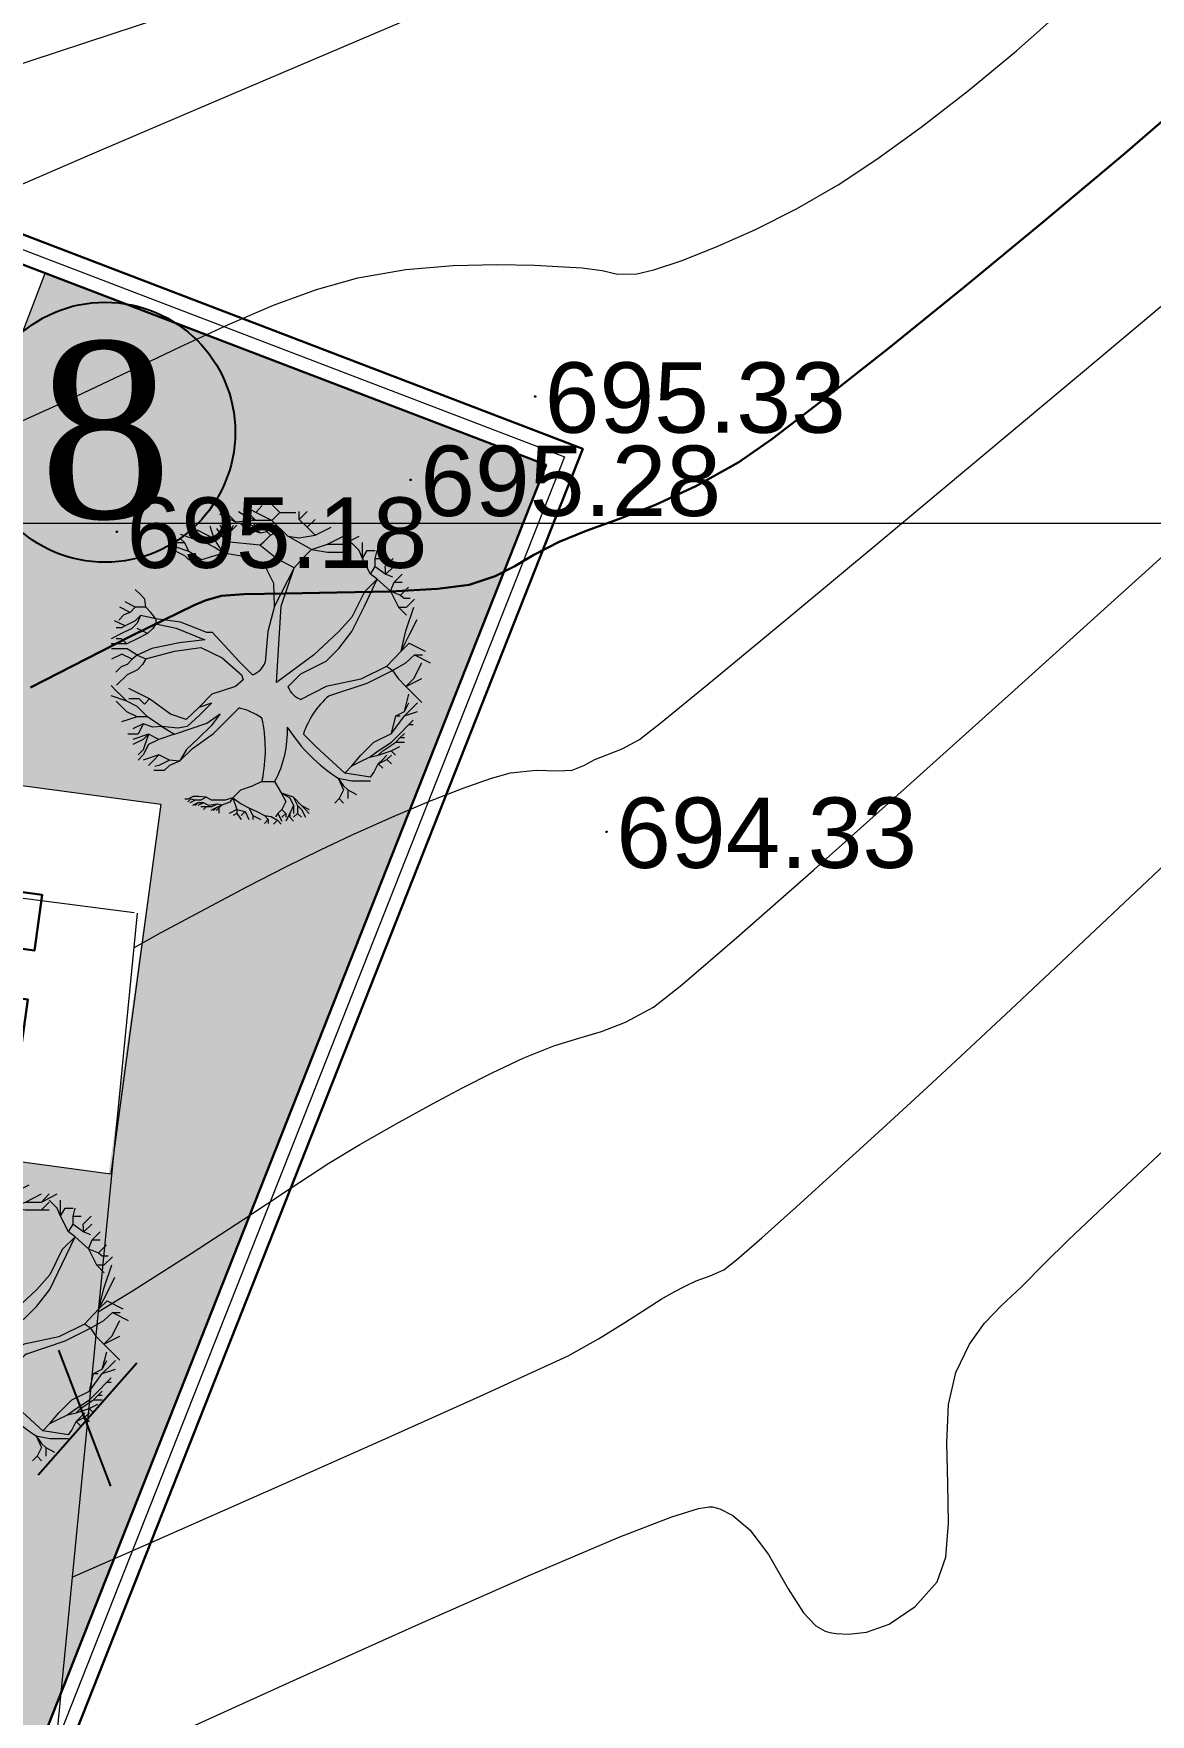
# Model space of a CAD drawing. Header units: feet. Extents: x 3381 to 683784, y 675186 to 4376258.
# Drawn here: x 682677.25 to 682693.1, y 4375736.79 to 4375760.65 of the extents above; entities that cross this region are included whole.
import ezdxf

# ---------------------------------------------------------------- set-up
doc = ezdxf.new("R2010")
doc.units = ezdxf.units.FT
doc.header["$MEASUREMENT"] = 0
doc.header["$PDMODE"] = 34
doc.header["$PDSIZE"] = 0.01
doc.linetypes.add('DUZ', pattern=[0])
doc.layers.get('0').update_dxf_attribs({"linetype": 'CONTINUOUS'})
for name, color, linetype in [('0_Point_Height', 2, 'CONTINUOUS'), ('0_Point_Point', 7, 'CONTINUOUS'), ('Layer8', 7, 'CONTINUOUS'), ('yol', 7, 'CONTINUOUS')]:
    doc.layers.add(name, color=color, linetype=linetype)
for name, color, linetype, lineweight in [('ANA HORIZONTAL', 24, 'CONTINUOUS', 30), ('das tikili', 5, 'CONTINUOUS', 0), ('HORIZANTAL', 24, 'CONTINUOUS', 13), ('km setka', 170, 'CONTINUOUS', 15), ('su xtti', 7, 'CONTINUOUS', 30), ('дерево', 96, 'CONTINUOUS', 5)]:
    doc.layers.add(name, color=color, linetype=linetype, lineweight=lineweight)
doc.styles.get("Standard").update_dxf_attribs({"font": 'arial.ttf', "height": 2})
doc.styles.add('style5', font='ariall.ttf', dxfattribs={"height": 400})
pattern_1 = [(90, (1766.15535, 840.54114), (-0.707106781, 0.707106781), [0.1875, -1.226713563]), (45, (1766.1554, 840.5411), (-0.70710678119, 0.70710678119), [0.1875, -0.8125]), (135, (1766.1554, 840.5411), (-0.70710678119, -0.70710678119), [0.1875, -0.8125])]

# ---------------------------------------------------------------- blocks, each defined once
blk = doc.blocks.new('gho09')
at = {"layer": 'yol', "lineweight": 20, "ltscale": 0.4}
h = blk.add_hatch(dxfattribs=at)
h.set_pattern_fill('ANGLE', color=256, scale=0.02)
h.set_pattern_definition([(0, (0, 0), (0, 0.1397), [0.1016, -0.0381]), (90, (0, 0), (-0.1397, 0), [0.1016, -0.0381])])
h.paths.add_polyline_path([(6099.173, 5735.746), (6095.576, 5735.746), (6095.576, 5736.146), (6099.173, 5736.146)])
for points in [[(6099.173, 5735.746), (6095.576, 5735.746), (6095.576, 5736.146), (6099.173, 5736.146)], [(6097.791, 5728.494), (6097.225, 5728.494), (6097.225, 5727.904), (6097.791, 5727.904)]]:
    blk.add_lwpolyline(points, close=True, dxfattribs=at)
at = {"layer": 'yol', "lineweight": 30, "ltscale": 0.4}
for points in [[(6096.362, 5734.218), (6096.362, 5722.218), (6097.162, 5722.218), (6097.162, 5734.218)], [(6097.862, 5734.218), (6097.862, 5722.218), (6098.662, 5722.218), (6098.662, 5734.218)]]:
    blk.add_lwpolyline(points, close=True, dxfattribs=at)
at = {"layer": 'yol', "lineweight": 20, "ltscale": 0.4}
blk.add_lwpolyline([(6097.508, 5728.494), (6097.508, 5727.904), (6097.508, 5728.199), (6097.791, 5728.199), (6097.225, 5728.199)], dxfattribs=at)
blk = doc.blocks.new('sam')
at = {"layer": 'дерево'}
for p, q in [((8656816.93, 4482451.24), (8656814.29, 4482452.58)), ((8656816.93, 4482451.24), (8656815.59, 4482452.58)), ((8656818.71, 4482452.13), (8656817.38, 4482452.93)), ((8656820.29, 4482452.84), (8656818.95, 4482453.56)), ((8656820.29, 4482451.51), (8656818.95, 4482452.84)), ((8656820.29, 4482452.84), (8656821.35, 4482454)), ((8656822.96, 4482451.51), (8656820.29, 4482452.84)), ((8656824.26, 4482452.84), (8656822.96, 4482454.18)), ((8656822.96, 4482451.51), (8656824.26, 4482452.84)), ((8656824.26, 4482452.84), (8656826.94, 4482452.84)), ((8656827.53, 4482451.69), (8656827.53, 4482453.02)), ((8656827.53, 4482451.69), (8656828.86, 4482453.02)), ((8656813.34, 4482448.45), (8656810.52, 4482449.87)), ((8656813.34, 4482448.45), (8656812.63, 4482450.56)), ((8656815.33, 4482447.94), (8656813.75, 4482450.17)), ((8656814.88, 4482449.64), (8656814.32, 4482450.74)), ((8656814.88, 4482449.64), (8656815.45, 4482450.17)), ((8656815.45, 4482449.07), (8656814.88, 4482449.64)), ((8656815.45, 4482450.17), (8656815.45, 4482450.74)), ((8656815.45, 4482449.07), (8656816.01, 4482449.64)), ((8656816.01, 4482449.64), (8656817.11, 4482450.74)), ((8656816.01, 4482449.64), (8656816.54, 4482450.74)), ((8656820.29, 4482451.51), (8656816.93, 4482451.24)), ((8656818.24, 4482450.53), (8656817.67, 4482451.09)), ((8656818.24, 4482450.53), (8656818.24, 4482451.09)), ((8656819.36, 4482449.96), (8656818.24, 4482450.53)), ((8656820.29, 4482451.51), (8656818.71, 4482452.13)), ((8656819.93, 4482450.53), (8656818.8, 4482451.09)), ((8656821.03, 4482449.4), (8656819.36, 4482449.96)), ((8656820.46, 4482449.96), (8656819.93, 4482451.09)), ((8656820.46, 4482449.96), (8656819.93, 4482450.53)), ((8656822.96, 4482451.51), (8656820.29, 4482451.51)), ((8656821.59, 4482450.17), (8656820.46, 4482450.53)), ((8656821.03, 4482449.4), (8656820.46, 4482449.96)), ((8656822.16, 4482449.64), (8656821.03, 4482449.4)), ((8656821.59, 4482450.17), (8656821.59, 4482451.09)), ((8656822.16, 4482449.64), (8656821.59, 4482450.17)), ((8656822.16, 4482449.64), (8656822.72, 4482450.74)), ((8656822.72, 4482449.07), (8656822.16, 4482449.64)), ((8656822.72, 4482449.07), (8656823.85, 4482449.64)), ((8656825.6, 4482448.87), (8656822.96, 4482451.51)), ((8656828.86, 4482450.38), (8656827.53, 4482451.69)), ((8656828.86, 4482450.38), (8656830.2, 4482451.69)), ((8656830.2, 4482449.04), (8656828.86, 4482450.38)), ((8656830.2, 4482449.04), (8656832.84, 4482450.38)), ((8656806.98, 4482446.34), (8656806.27, 4482447.77)), ((8656808.41, 4482447.77), (8656806.98, 4482447.77)), ((8656809.09, 4482446.34), (8656806.98, 4482447.05)), ((8656809.81, 4482448.45), (8656807.7, 4482449.16)), ((8656808.41, 4482447.77), (8656807.7, 4482448.45)), ((8656809.09, 4482446.34), (8656808.41, 4482447.77)), ((8656809.81, 4482448.45), (8656809.09, 4482449.16)), ((8656811.91, 4482447.77), (8656809.81, 4482448.45)), ((8656811.2, 4482448.45), (8656810.52, 4482449.16)), ((8656811.91, 4482447.77), (8656811.2, 4482448.45)), ((8656813.34, 4482447.05), (8656811.91, 4482447.77)), ((8656814.88, 4482446.04), (8656813.34, 4482448.45)), ((8656814.88, 4482446.04), (8656813.34, 4482447.05)), ((8656815.33, 4482447.94), (8656815.45, 4482449.07)), ((8656820.94, 4482447.38), (8656815.33, 4482447.94)), ((8656820.94, 4482447.38), (8656821.59, 4482447.94)), ((8656823.73, 4482445.15), (8656820.94, 4482447.38)), ((8656821.59, 4482447.94), (8656822.72, 4482449.07)), ((8656829.58, 4482446.67), (8656825.6, 4482448.87)), ((8656825.6, 4482448.87), (8656827.53, 4482448.6)), ((8656827.53, 4482448.6), (8656830.2, 4482449.04)), ((8656829.58, 4482446.67), (8656832.22, 4482447.53)), ((8656832.22, 4482447.53), (8656834.89, 4482448.87)), ((8656832.22, 4482447.53), (8656834.89, 4482447.53)), ((8656834.89, 4482447.53), (8656836.2, 4482448.87)), ((8656834.89, 4482447.53), (8656837.53, 4482448.87)), ((8656834.89, 4482446.22), (8656836.2, 4482447.53)), ((8656837.53, 4482446.52), (8656836.2, 4482447.83)), ((8656838.07, 4482445.18), (8656838.07, 4482447.83)), ((8656806.98, 4482446.34), (8656805.59, 4482446.34)), ((8656808.41, 4482445.63), (8656806.98, 4482446.34)), ((8656809.09, 4482444.95), (8656808.41, 4482445.63)), ((8656811.2, 4482444.95), (8656809.09, 4482446.34)), ((8656811.2, 4482444.95), (8656809.09, 4482444.95)), ((8656814.88, 4482446.04), (8656811.2, 4482444.95)), ((8656818.24, 4482445.48), (8656814.88, 4482446.04)), ((8656821.59, 4482444.35), (8656818.24, 4482445.48)), ((8656823.28, 4482441), (8656821.59, 4482444.35)), ((8656826.67, 4482443.58), (8656823.73, 4482445.15)), ((8656826.67, 4482443.58), (8656828.24, 4482445.33)), ((8656828.24, 4482445.33), (8656829.58, 4482446.67)), ((8656829.58, 4482446.67), (8656832.22, 4482446.22)), ((8656832.22, 4482446.22), (8656834.89, 4482446.22)), ((8656834.89, 4482446.22), (8656836.2, 4482446.22)), ((8656838.07, 4482445.18), (8656837.53, 4482446.52)), ((8656838.07, 4482445.18), (8656838.87, 4482446.52)), ((8656839.4, 4482442.54), (8656838.07, 4482445.18)), ((8656838.87, 4482446.52), (8656840.18, 4482446.52)), ((8656840.18, 4482445.18), (8656840.53, 4482446.52)), ((8656840.18, 4482443.85), (8656840.18, 4482445.18)), ((8656840.18, 4482445.18), (8656841.51, 4482445.18)), ((8656841.87, 4482443.85), (8656843.2, 4482445.18)), ((8656826.67, 4482443.58), (8656823.4, 4482437.2)), ((8656824.53, 4482437.2), (8656826.67, 4482443.58)), ((8656838.39, 4482437.2), (8656840.53, 4482441.74)), ((8656840.53, 4482441.74), (8656838.39, 4482439.6)), ((8656839.4, 4482442.54), (8656840.18, 4482443.85)), ((8656840.53, 4482441.74), (8656839.4, 4482442.54)), ((8656840.18, 4482443.85), (8656841.96, 4482442.54)), ((8656840.53, 4482441.74), (8656842.76, 4482439.69)), ((8656841.96, 4482442.54), (8656841.87, 4482443.85)), ((8656841.96, 4482442.54), (8656843.29, 4482443.85)), ((8656841.96, 4482442.54), (8656843.11, 4482442.1)), ((8656842.76, 4482439.69), (8656843.38, 4482441.21)), ((8656843.38, 4482441.21), (8656844.69, 4482442.54)), ((8656843.38, 4482441.21), (8656844.69, 4482441.21)), ((8656801.05, 4482439.13), (8656800.16, 4482439.99)), ((8656801.73, 4482438.36), (8656801.05, 4482439.13)), ((8656823.4, 4482437.2), (8656823.28, 4482441)), ((8656838.39, 4482439.6), (8656836.29, 4482435.36)), ((8656842.76, 4482439.69), (8656844.09, 4482437.05)), ((8656842.76, 4482439.69), (8656844.42, 4482439.07)), ((8656844.42, 4482439.07), (8656845.76, 4482440.4)), ((8656844.42, 4482439.07), (8656845.04, 4482438.53)), ((8656845.04, 4482438.53), (8656846.02, 4482438.53)), ((8656798.26, 4482435.74), (8656797.4, 4482434.88)), ((8656799.3, 4482436.16), (8656797.57, 4482437.02)), ((8656799.3, 4482436.16), (8656798.26, 4482435.74)), ((8656800.16, 4482437.02), (8656798.44, 4482437.91)), ((8656800.16, 4482437.02), (8656799.3, 4482436.16)), ((8656801.91, 4482437.02), (8656800.16, 4482437.02)), ((8656801.05, 4482435.65), (8656800.16, 4482434.76)), ((8656801.05, 4482435.65), (8656800.45, 4482434.38)), ((8656803.6, 4482435.09), (8656801.05, 4482435.65)), ((8656801.91, 4482437.02), (8656801.73, 4482438.36)), ((8656802.77, 4482436.16), (8656801.91, 4482437.02)), ((8656803.6, 4482435.09), (8656802.77, 4482436.16)), ((8656823.4, 4482437.2), (8656822.27, 4482432.95)), ((8656823.7, 4482424.46), (8656824.53, 4482437.2)), ((8656836.29, 4482432.95), (8656838.39, 4482437.2)), ((8656844.09, 4482437.05), (8656845.4, 4482437.05)), ((8656844.09, 4482437.05), (8656845.4, 4482435.71)), ((8656845.31, 4482433.07), (8656846.65, 4482437.05)), ((8656845.4, 4482437.05), (8656846.74, 4482438.36)), ((8656798.44, 4482433.9), (8656796.68, 4482434.76)), ((8656797.84, 4482433.61), (8656796.98, 4482433.61)), ((8656798.44, 4482433.9), (8656797.84, 4482433.61)), ((8656799.59, 4482433.49), (8656797.84, 4482432.63)), ((8656800.16, 4482434.76), (8656798.44, 4482433.9)), ((8656800.45, 4482434.38), (8656799.59, 4482433.49)), ((8656802.21, 4482432.63), (8656800.45, 4482433.49)), ((8656803.07, 4482433.49), (8656802.21, 4482432.63)), ((8656803.6, 4482434.23), (8656803.07, 4482433.49)), ((8656807.7, 4482434.53), (8656803.6, 4482435.09)), ((8656803.6, 4482435.09), (8656803.6, 4482434.23)), ((8656803.6, 4482434.23), (8656806.99, 4482433.52)), ((8656806.99, 4482433.52), (8656811.79, 4482431.56)), ((8656812.09, 4482432.83), (8656807.7, 4482434.53)), ((8656813.07, 4482432.83), (8656812.09, 4482432.83)), ((8656817.61, 4482427.88), (8656813.07, 4482432.83)), ((8656822.27, 4482432.95), (8656821.86, 4482427.88)), ((8656834.15, 4482432.95), (8656829.9, 4482429)), ((8656836.29, 4482435.36), (8656834.15, 4482432.95)), ((8656834.15, 4482430.13), (8656836.29, 4482432.95)), ((8656844.51, 4482429.72), (8656845.31, 4482433.07)), ((8656845.85, 4482432.36), (8656847.18, 4482435)), ((8656797.84, 4482432.63), (8656796.12, 4482431.76)), ((8656798.73, 4482430.9), (8656796.12, 4482430.9)), ((8656798.79, 4482430.07), (8656796.18, 4482430.07)), ((8656797.84, 4482431.76), (8656796.98, 4482431.76)), ((8656798.73, 4482430.9), (8656797.84, 4482431.76)), ((8656800.45, 4482431.76), (8656798.73, 4482430.9)), ((8656800.48, 4482429), (8656798.79, 4482430.07)), ((8656802.21, 4482432.63), (8656800.45, 4482431.76)), ((8656802.89, 4482430.13), (8656800.48, 4482429)), ((8656807.55, 4482431.11), (8656802.89, 4482430.13)), ((8656806.72, 4482429.72), (8656811.11, 4482430.28)), ((8656811.79, 4482431.56), (8656807.55, 4482431.11)), ((8656811.11, 4482430.28), (8656814.64, 4482428.59)), ((8656832.04, 4482428.02), (8656834.15, 4482430.13)), ((8656844.51, 4482429.72), (8656845.85, 4482432.36)), ((8656844.51, 4482429.72), (8656845.85, 4482431.02)), ((8656845.85, 4482431.02), (8656848.52, 4482429.72)), ((8656797.9, 4482429.21), (8656796.18, 4482428.35)), ((8656798.79, 4482427.49), (8656797.78, 4482427.07)), ((8656799.65, 4482428.35), (8656797.9, 4482429.21)), ((8656799.65, 4482428.35), (8656798.79, 4482427.49)), ((8656800.48, 4482429), (8656799.65, 4482428.35)), ((8656800.48, 4482429), (8656801.91, 4482428.44)), ((8656801.37, 4482427.49), (8656800.51, 4482426.6)), ((8656801.91, 4482428.44), (8656801.37, 4482427.49)), ((8656801.91, 4482428.44), (8656806.72, 4482429.72)), ((8656814.64, 4482428.59), (8656817.88, 4482425.74)), ((8656819.72, 4482425.74), (8656817.61, 4482427.88)), ((8656829.9, 4482429), (8656823.7, 4482424.46)), ((8656827.8, 4482425.89), (8656832.04, 4482428.02)), ((8656842.08, 4482427.16), (8656837.83, 4482425.03)), ((8656842.08, 4482427.16), (8656844.51, 4482429.72)), ((8656843.09, 4482426.45), (8656842.08, 4482427.16)), ((8656843.09, 4482426.45), (8656845.31, 4482427.76)), ((8656845.31, 4482427.76), (8656846.74, 4482429.09)), ((8656846.65, 4482425.12), (8656847.98, 4482427.76)), ((8656846.74, 4482429.09), (8656849.38, 4482427.76)), ((8656846.74, 4482429.09), (8656848.07, 4482429.09)), ((8656797.78, 4482427.07), (8656796.92, 4482426.21)), ((8656798.79, 4482425.74), (8656797.04, 4482424.02)), ((8656800.51, 4482426.6), (8656798.79, 4482425.74)), ((8656818.18, 4482424.91), (8656816.9, 4482423.78)), ((8656817.88, 4482425.74), (8656818.18, 4482424.91)), ((8656819.79, 4482425.76), (8656819.73, 4482425.73)), ((8656825.66, 4482423.78), (8656827.8, 4482425.89)), ((8656837.83, 4482425.03), (8656832.04, 4482423.78)), ((8656832.46, 4482422.21), (8656838.84, 4482424.34)), ((8656838.84, 4482424.34), (8656843.09, 4482426.45)), ((8656843.09, 4482426.45), (8656844.01, 4482425.12)), ((8656844.01, 4482425.12), (8656845.31, 4482423.78)), ((8656845.31, 4482423.78), (8656846.65, 4482425.12)), ((8656845.31, 4482423.78), (8656847.98, 4482425.12)), ((8656796.98, 4482423.07), (8656796.12, 4482423.96)), ((8656798.73, 4482421.34), (8656796.12, 4482422.21)), ((8656797.84, 4482422.21), (8656796.98, 4482423.07)), ((8656798.73, 4482421.34), (8656797.84, 4482422.21)), ((8656802.53, 4482421.76), (8656799.06, 4482423.48)), ((8656800.81, 4482421.76), (8656799.06, 4482421.76)), ((8656801.67, 4482420.87), (8656800.81, 4482421.76)), ((8656802.53, 4482421.76), (8656801.67, 4482420.87)), ((8656806.01, 4482419.15), (8656802.53, 4482421.76)), ((8656812.95, 4482422.5), (8656810.82, 4482420.37)), ((8656816.9, 4482423.78), (8656812.95, 4482422.5)), ((8656825.68, 4482423.71), (8656825.65, 4482423.77)), ((8656832.04, 4482423.78), (8656827.8, 4482421.64)), ((8656832.44, 4482422.2), (8656832.47, 4482422.23)), ((8656845.07, 4482419.62), (8656845.82, 4482422.53)), ((8656845.31, 4482423.78), (8656846.65, 4482422.44)), ((8656846.65, 4482422.44), (8656847.98, 4482421.14)), ((8656797.84, 4482420.48), (8656796.98, 4482421.34)), ((8656798.73, 4482419.59), (8656797.84, 4482420.48)), ((8656800.45, 4482418.73), (8656797.84, 4482417.87)), ((8656800.45, 4482420.48), (8656798.73, 4482421.34)), ((8656800.45, 4482418.73), (8656798.73, 4482419.59)), ((8656802.21, 4482418.73), (8656800.45, 4482420.48)), ((8656802.21, 4482418.73), (8656800.45, 4482418.73)), ((8656804.58, 4482417.13), (8656802.21, 4482418.73)), ((8656808.62, 4482418.29), (8656806.01, 4482419.15)), ((8656810.81, 4482420.37), (8656808.62, 4482418.29)), ((8656810.82, 4482418.94), (8656808.83, 4482417.13)), ((8656810.82, 4482420.37), (8656812.95, 4482421.08)), ((8656812.95, 4482421.08), (8656810.82, 4482418.94)), ((8656812.09, 4482417.69), (8656814.35, 4482419.24)), ((8656814.35, 4482419.24), (8656812.8, 4482417.25)), ((8656813.22, 4482415.97), (8656817.47, 4482420.22)), ((8656842.91, 4482415.97), (8656845.07, 4482418.91)), ((8656842.91, 4482415.97), (8656843.62, 4482418.91)), ((8656843.62, 4482418.91), (8656845.07, 4482419.62)), ((8656843.62, 4482418.91), (8656844.36, 4482418.91)), ((8656845.07, 4482419.62), (8656845.82, 4482421.08)), ((8656845.07, 4482418.91), (8656846.53, 4482420.37)), ((8656845.07, 4482418.91), (8656847.27, 4482419.62)), ((8656846.53, 4482420.37), (8656847.27, 4482421.08)), ((8656801.49, 4482417.57), (8656799.77, 4482416.71)), ((8656801.49, 4482417.57), (8656800.63, 4482415.85)), ((8656803.07, 4482417.01), (8656801.49, 4482417.57)), ((8656804.58, 4482417.13), (8656803.07, 4482417.01)), ((8656807.28, 4482416.83), (8656804.58, 4482417.13)), ((8656804.58, 4482417.13), (8656806.72, 4482415.85)), ((8656806.72, 4482415.85), (8656812.09, 4482417.69)), ((8656808.83, 4482417.13), (8656807.28, 4482416.83)), ((8656809.69, 4482413.45), (8656813.22, 4482415.97)), ((8656812.8, 4482417.25), (8656810.67, 4482415.14)), ((8656821.2, 4482418.58), (8656821.29, 4482418.52)), ((8656825.63, 4482416.84), (8656825.54, 4482416.99)), ((8656840, 4482414.52), (8656842.91, 4482415.97)), ((8656842.91, 4482414.52), (8656844.36, 4482415.97)), ((8656844.36, 4482415.97), (8656845.82, 4482417.43)), ((8656844.36, 4482415.26), (8656845.07, 4482415.97)), ((8656845.82, 4482417.43), (8656846.53, 4482418.17)), ((8656845.82, 4482417.43), (8656846.53, 4482417.43)), ((8656800.63, 4482415.85), (8656798.91, 4482415.85)), ((8656802.38, 4482415.85), (8656799.77, 4482414.96)), ((8656801.49, 4482414.96), (8656799.77, 4482414.1)), ((8656801.49, 4482413.24), (8656800.63, 4482412.38)), ((8656802.38, 4482415.85), (8656801.49, 4482414.96)), ((8656802.38, 4482415.85), (8656801.49, 4482413.24)), ((8656802.38, 4482414.1), (8656801.49, 4482412.38)), ((8656804.11, 4482414.96), (8656802.38, 4482415.85)), ((8656804.11, 4482414.96), (8656802.38, 4482414.1)), ((8656806.72, 4482415.85), (8656804.11, 4482414.96)), ((8656807.55, 4482411.31), (8656809.69, 4482413.45)), ((8656808.71, 4482413.3), (8656807.55, 4482411.31)), ((8656810.67, 4482415.14), (8656808.71, 4482413.3)), ((8656830.35, 4482413.72), (8656828.21, 4482415.85)), ((8656835.16, 4482409.32), (8656830.35, 4482413.72)), ((8656837.8, 4482412.35), (8656840, 4482414.52)), ((8656840.71, 4482413.06), (8656842.91, 4482414.52)), ((8656841.45, 4482413.06), (8656843.62, 4482414.52)), ((8656842.85, 4482413.06), (8656844.3, 4482413.8)), ((8656843.62, 4482414.52), (8656844.36, 4482415.26)), ((8656843.62, 4482414.52), (8656845.07, 4482414.52)), ((8656844.36, 4482415.26), (8656845.07, 4482415.26)), ((8656801.49, 4482412.38), (8656800.63, 4482411.49)), ((8656804.11, 4482412.38), (8656801.49, 4482411.49)), ((8656803.24, 4482411.49), (8656802.38, 4482410.63)), ((8656804.11, 4482412.38), (8656803.24, 4482411.49)), ((8656804.11, 4482410.63), (8656803.42, 4482410.45)), ((8656805.86, 4482411.49), (8656804.11, 4482412.38)), ((8656805.86, 4482411.49), (8656804.11, 4482410.63)), ((8656805.86, 4482410.63), (8656804.97, 4482409.77)), ((8656807.55, 4482411.31), (8656805.86, 4482411.49)), ((8656807.55, 4482411.31), (8656805.86, 4482410.63)), ((8656835.16, 4482409.32), (8656836.32, 4482410.54)), ((8656836.32, 4482410.54), (8656837.8, 4482412.35)), ((8656836.32, 4482410.54), (8656837.77, 4482411.28)), ((8656837.77, 4482411.28), (8656839.23, 4482411.99)), ((8656839.23, 4482411.99), (8656840.71, 4482413.06)), ((8656839.23, 4482411.99), (8656840.68, 4482412.35)), ((8656840, 4482409.44), (8656840.71, 4482410.89)), ((8656840.68, 4482412.35), (8656842.85, 4482413.06)), ((8656840.68, 4482412.35), (8656841.45, 4482413.06)), ((8656840.71, 4482410.89), (8656842.16, 4482411.61)), ((8656840.71, 4482410.89), (8656841.45, 4482411.61)), ((8656840.71, 4482410.89), (8656841.45, 4482410.15)), ((8656841.45, 4482411.61), (8656842.16, 4482412.35)), ((8656842.16, 4482411.61), (8656842.91, 4482412.35)), ((8656842.16, 4482411.61), (8656842.91, 4482410.89)), ((8656842.85, 4482413.06), (8656843.59, 4482412.35)), ((8656804.97, 4482409.77), (8656803.24, 4482409.77)), ((8656821.29, 4482407.93), (8656819.69, 4482407.15)), ((8656821.29, 4482407.93), (8656823.4, 4482407.93)), ((8656821.35, 4482408.15), (8656821.32, 4482407.91)), ((8656823.4, 4482407.93), (8656824.53, 4482406.03)), ((8656823.47, 4482407.99), (8656823.41, 4482407.93)), ((8656834.03, 4482408.49), (8656836.29, 4482408.04)), ((8656834.03, 4482408.49), (8656834.89, 4482407.24)), ((8656834.03, 4482408.49), (8656834.89, 4482406.53)), ((8656839.4, 4482408.64), (8656835.16, 4482409.32)), ((8656836.29, 4482408.04), (8656839.4, 4482408.04)), ((8656839.4, 4482408.64), (8656840, 4482409.44)), ((8656808.91, 4482404.99), (8656808.44, 4482404.99)), ((8656809.81, 4482405.46), (8656808.91, 4482404.99)), ((8656809.36, 4482404.99), (8656808.91, 4482404.54)), ((8656810.16, 4482404.84), (8656809.24, 4482404.39)), ((8656810.16, 4482404.84), (8656809.36, 4482404.99)), ((8656810.73, 4482405.46), (8656809.81, 4482405.46)), ((8656811.08, 4482404.84), (8656810.16, 4482404.84)), ((8656811.97, 4482405.31), (8656810.73, 4482405.46)), ((8656811.97, 4482405.31), (8656811.08, 4482404.84)), ((8656812.89, 4482404.84), (8656811.97, 4482405.31)), ((8656815.18, 4482404.84), (8656812.89, 4482404.84)), ((8656816.43, 4482405.19), (8656815.18, 4482404.84)), ((8656816.43, 4482405.19), (8656815.95, 4482404.48)), ((8656817.73, 4482406.5), (8656816.43, 4482405.19)), ((8656816.43, 4482405.19), (8656817.08, 4482403.27)), ((8656816.43, 4482405.19), (8656817.82, 4482404.22)), ((8656819.69, 4482407.15), (8656817.73, 4482406.5)), ((8656824.53, 4482406.03), (8656826.49, 4482405.37)), ((8656824.53, 4482406.03), (8656825.93, 4482405.19)), ((8656824.53, 4482406.03), (8656825.27, 4482404.57)), ((8656825.93, 4482405.19), (8656826.58, 4482403.92)), ((8656826.49, 4482405.37), (8656827.88, 4482403.92)), ((8656826.49, 4482405.37), (8656827.23, 4482403.92)), ((8656834.18, 4482405.08), (8656833.44, 4482404.33)), ((8656834.89, 4482406.53), (8656834.18, 4482405.08)), ((8656834.18, 4482405.08), (8656834.89, 4482404.33)), ((8656834.89, 4482407.24), (8656835.63, 4482406.53)), ((8656835.63, 4482406.53), (8656835.63, 4482405.08)), ((8656835.63, 4482406.53), (8656837.09, 4482405.79)), ((8656810.61, 4482404.39), (8656809.69, 4482403.92)), ((8656810.61, 4482404.39), (8656810.16, 4482403.92)), ((8656811.53, 4482404.39), (8656810.61, 4482403.92)), ((8656811.53, 4482404.39), (8656810.61, 4482404.39)), ((8656811.97, 4482403.68), (8656811.08, 4482403.68)), ((8656812.45, 4482403.92), (8656811.53, 4482404.39)), ((8656811.97, 4482403.68), (8656811.53, 4482403.24)), ((8656812.89, 4482403.68), (8656811.97, 4482403.68)), ((8656813.81, 4482404.13), (8656812.45, 4482403.92)), ((8656813.66, 4482403.56), (8656812.74, 4482403.12)), ((8656813.81, 4482404.13), (8656812.89, 4482403.68)), ((8656813.66, 4482403.56), (8656813.22, 4482403.12)), ((8656814.58, 4482404.01), (8656813.66, 4482403.56)), ((8656814.11, 4482403.56), (8656813.66, 4482403.12)), ((8656814.58, 4482404.01), (8656813.81, 4482404.13)), ((8656814.58, 4482404.01), (8656814.11, 4482403.56)), ((8656814.11, 4482403.56), (8656814.11, 4482402.64)), ((8656815.95, 4482404.48), (8656814.58, 4482404.01)), ((8656817.08, 4482403.27), (8656815.8, 4482402.61)), ((8656817.08, 4482402.61), (8656816.51, 4482402.26)), ((8656817.08, 4482403.27), (8656817.08, 4482402.61)), ((8656817.08, 4482403.27), (8656818.47, 4482402.91)), ((8656817.08, 4482402.61), (8656817.82, 4482401.6)), ((8656817.82, 4482404.22), (8656819.13, 4482403.56)), ((8656818.47, 4482402.91), (8656817.82, 4482402.26)), ((8656818.47, 4482402.91), (8656819.13, 4482401.6)), ((8656819.13, 4482403.56), (8656819.78, 4482402.26)), ((8656819.13, 4482403.56), (8656820.43, 4482402.91)), ((8656819.78, 4482402.26), (8656821.09, 4482401.6)), ((8656819.78, 4482402.26), (8656819.78, 4482401.6)), ((8656820.43, 4482402.91), (8656821.71, 4482402.26)), ((8656821.71, 4482402.26), (8656822.36, 4482401.6)), ((8656821.71, 4482402.26), (8656822.84, 4482402.08)), ((8656822.84, 4482402.08), (8656823.88, 4482401.48)), ((8656823.97, 4482402.61), (8656823.58, 4482402.02)), ((8656824.62, 4482403.27), (8656823.97, 4482402.61)), ((8656823.97, 4482402.61), (8656824.62, 4482401.31)), ((8656825.27, 4482404.57), (8656824.62, 4482403.27)), ((8656824.62, 4482403.27), (8656825.27, 4482402.61)), ((8656825.27, 4482402.61), (8656824.62, 4482401.96)), ((8656825.93, 4482402.61), (8656825.27, 4482401.31)), ((8656825.27, 4482402.61), (8656825.27, 4482401.96)), ((8656826.58, 4482403.92), (8656825.93, 4482402.61)), ((8656825.93, 4482402.61), (8656825.93, 4482401.96)), ((8656825.93, 4482401.96), (8656826.58, 4482401.31)), ((8656826.58, 4482403.92), (8656826.58, 4482402.61)), ((8656827.23, 4482402.61), (8656826.58, 4482401.96)), ((8656827.23, 4482403.92), (8656827.23, 4482402.61)), ((8656827.23, 4482403.92), (8656827.88, 4482403.27)), ((8656827.23, 4482402.61), (8656827.88, 4482401.96)), ((8656827.88, 4482403.92), (8656829.16, 4482403.27)), ((8656827.88, 4482403.92), (8656828.54, 4482403.27)), ((8656827.88, 4482403.27), (8656828.54, 4482401.96)), ((8656828.54, 4482403.27), (8656829.16, 4482402.61)), ((8656822.36, 4482401.6), (8656821.71, 4482400.95)), ((8656822.36, 4482401.6), (8656822.36, 4482400.95)), ((8656823.88, 4482401.48), (8656823.25, 4482400.83)), ((8656823.88, 4482401.48), (8656824.53, 4482400.83))]:
    blk.add_line(p, q, dxfattribs=at)
for centre, radius, start, end in [((8656818.5, 4482429.09), 3.57, 291.0582, 340.0573), ((8656829.01, 4482425), 3.57, 201.058, 250.0568), ((8656841.78, 4482411.4), 14.28, 130.8291, 161.8284), ((8656815.12, 4482409.8), 10.68, 55.3162, 77.3154), ((8656796.92, 4482413.21), 24.95, 348.2991, 12.2999), ((8656807.73, 4482416.36), 17.82, 332.0051, 2.0039), ((8656849.47, 4482432.42), 28.48, 213.1714, 237.1713)]:
    blk.add_arc(centre, radius, start, end, dxfattribs=at)

msp = doc.modelspace()

# ---------------------------------------------------------------- hatches: boundary and pattern name
at = {"lineweight": 25}
h = msp.add_hatch(dxfattribs=at)
h.set_pattern_fill('GRASS', color=3)
h.set_pattern_definition(pattern_1)
edge = h.paths.add_edge_path(flags=16)
edge.add_arc((682579.126, 4375717.036), 3.56, 0, 360)
edge = h.paths.add_edge_path()
edge.add_line((682581.918, 4375719.244), (682586.455, 4375718.637))
edge.add_line((682586.455, 4375718.637), (682586.842, 4375721.526))
edge.add_line((682586.842, 4375721.526), (682579.516, 4375722.515))
edge.add_line((682579.516, 4375722.515), (682581.657, 4375738.371))
edge.add_line((682581.657, 4375738.371), (682590.03, 4375737.24))
edge.add_line((682590.03, 4375737.24), (682590.757, 4375742.624))
edge.add_line((682590.757, 4375742.624), (682586.105, 4375743.295))
edge.add_line((682586.105, 4375743.295), (682586.919, 4375748.936))
edge.add_line((682586.919, 4375748.936), (682595.041, 4375747.783))
edge.add_line((682595.041, 4375747.783), (682598.787, 4375774.898))
edge.add_line((682598.787, 4375774.898), (682598.88, 4375775.588))
edge.add_line((682598.88, 4375775.588), (682598.609, 4375775.095))
edge.add_line((682598.609, 4375775.095), (682561.072, 4375701.765))
edge.add_line((682561.072, 4375701.765), (682652.667, 4375673.889))
edge.add_line((682652.667, 4375673.889), (682684.525, 4375754.529))
edge.add_line((682684.525, 4375754.529), (682677.414, 4375757.25))
edge.add_line((682677.414, 4375757.25), (682675.66, 4375752.667))
edge.add_line((682675.66, 4375752.667), (682667.296, 4375755.6))
edge.add_arc((682826.725, 4375690.715), 172.127, 157.85455, 159.31778)
edge.add_line((682665.691, 4375751.508), (682679.056, 4375749.711))
edge.add_line((682679.056, 4375749.711), (682678.314, 4375744.463))
edge.add_line((682678.314, 4375744.463), (682664.985, 4375746.27))
edge.add_arc((682665.285, 4375743.129), 3.155, 95.4615, 167.5925)
edge.add_line((682662.203, 4375743.807), (682662.203, 4375742.852))
edge.add_line((682662.203, 4375742.852), (682663.87, 4375743.246))
edge.add_line((682663.87, 4375743.246), (682669.462, 4375742.267))
edge.add_line((682669.462, 4375742.267), (682667.512, 4375729.083))
edge.add_line((682667.512, 4375729.083), (682667.293, 4375729.083))
edge.add_line((682667.293, 4375729.083), (682662.203, 4375729.801))
edge.add_line((682662.203, 4375729.801), (682662.815, 4375735.168))
edge.add_line((682662.815, 4375735.168), (682667.918, 4375734.469))
edge.add_line((682667.918, 4375734.469), (682668.269, 4375737.031))
edge.add_line((682668.269, 4375737.031), (682663.089, 4375737.741))
edge.add_line((682663.089, 4375737.741), (682663.684, 4375742.829))
edge.add_line((682663.684, 4375742.829), (682662.104, 4375742.62))
edge.add_line((682662.104, 4375742.62), (682660.048, 4375726.654))
edge.add_line((682660.048, 4375726.654), (682668.784, 4375725.445))
edge.add_line((682668.784, 4375725.445), (682667.953, 4375718.089))
edge.add_line((682667.953, 4375718.089), (682659.17, 4375719.305))
edge.add_line((682659.17, 4375719.305), (682658.791, 4375716.654))
edge.add_line((682658.791, 4375716.654), (682652.663, 4375717.458))
edge.add_arc((682652.227, 4375707.467), 10, 87.4993, 110.7786)
edge.add_line((682648.679, 4375716.817), (682658.429, 4375715.391))
edge.add_line((682658.429, 4375715.391), (682657.802, 4375711.896))
edge.add_line((682657.802, 4375711.896), (682654.491, 4375712.422))
edge.add_line((682654.491, 4375712.422), (682654.885, 4375715.496))
edge.add_line((682654.885, 4375715.496), (682652.353, 4375715.831))
edge.add_line((682652.353, 4375715.831), (682651.948, 4375712.769))
edge.add_line((682651.948, 4375712.769), (682648.624, 4375713.209))
edge.add_line((682648.624, 4375713.209), (682648.977, 4375716.307))
edge.add_line((682648.977, 4375716.307), (682648.183, 4375716.613))
edge.add_arc((682652.396, 4375707.255), 10.263, 114.2395, 179.0096)
edge.add_line((682642.135, 4375707.432), (682641.785, 4375704.796))
edge.add_line((682641.785, 4375704.796), (682638.798, 4375705.123))
edge.add_line((682638.798, 4375705.123), (682637.918, 4375700.26))
edge.add_line((682637.918, 4375700.26), (682629.208, 4375701.474))
edge.add_line((682629.208, 4375701.474), (682629.896, 4375706.374))
edge.add_line((682629.896, 4375706.374), (682622.97, 4375707.293))
edge.add_line((682622.97, 4375707.293), (682622.557, 4375704.184))
edge.add_line((682622.557, 4375704.184), (682595.928, 4375707.777))
edge.add_line((682595.928, 4375707.777), (682585.207, 4375709.32))
edge.add_line((682585.207, 4375709.32), (682586.256, 4375717.15))
edge.add_line((682586.256, 4375717.15), (682582.635, 4375717.635))
edge.add_arc((682579.126, 4375717.036), 3.56, 9.688, 38.3434)
h = msp.add_hatch(dxfattribs=at)
h.set_pattern_fill('GRASS', color=3)
h.set_pattern_definition(pattern_1)
edge = h.paths.add_edge_path(flags=16)
edge.add_arc((682579.126, 4375717.036), 3.56, 0, 360)
edge = h.paths.add_edge_path()
edge.add_line((682581.918, 4375719.244), (682586.455, 4375718.637))
edge.add_line((682586.455, 4375718.637), (682586.842, 4375721.526))
edge.add_line((682586.842, 4375721.526), (682579.516, 4375722.515))
edge.add_line((682579.516, 4375722.515), (682581.657, 4375738.371))
edge.add_line((682581.657, 4375738.371), (682590.03, 4375737.24))
edge.add_line((682590.03, 4375737.24), (682590.757, 4375742.624))
edge.add_line((682590.757, 4375742.624), (682586.105, 4375743.295))
edge.add_line((682586.105, 4375743.295), (682586.919, 4375748.936))
edge.add_line((682586.919, 4375748.936), (682595.041, 4375747.783))
edge.add_line((682595.041, 4375747.783), (682598.787, 4375774.898))
edge.add_line((682598.787, 4375774.898), (682598.88, 4375775.588))
edge.add_line((682598.88, 4375775.588), (682598.609, 4375775.095))
edge.add_line((682598.609, 4375775.095), (682561.072, 4375701.765))
edge.add_line((682561.072, 4375701.765), (682652.667, 4375673.889))
edge.add_line((682652.667, 4375673.889), (682684.525, 4375754.529))
edge.add_line((682684.525, 4375754.529), (682677.414, 4375757.25))
edge.add_line((682677.414, 4375757.25), (682675.66, 4375752.667))
edge.add_line((682675.66, 4375752.667), (682667.296, 4375755.6))
edge.add_arc((682826.725, 4375690.715), 172.127, 157.85455, 159.31778)
edge.add_line((682665.691, 4375751.508), (682679.056, 4375749.711))
edge.add_line((682679.056, 4375749.711), (682678.314, 4375744.463))
edge.add_line((682678.314, 4375744.463), (682664.985, 4375746.27))
edge.add_arc((682665.285, 4375743.129), 3.155, 95.4615, 167.5925)
edge.add_line((682662.203, 4375743.807), (682662.203, 4375742.852))
edge.add_line((682662.203, 4375742.852), (682663.87, 4375743.246))
edge.add_line((682663.87, 4375743.246), (682669.462, 4375742.267))
edge.add_line((682669.462, 4375742.267), (682667.512, 4375729.083))
edge.add_line((682667.512, 4375729.083), (682667.293, 4375729.083))
edge.add_line((682667.293, 4375729.083), (682662.203, 4375729.801))
edge.add_line((682662.203, 4375729.801), (682662.815, 4375735.168))
edge.add_line((682662.815, 4375735.168), (682667.918, 4375734.469))
edge.add_line((682667.918, 4375734.469), (682668.269, 4375737.031))
edge.add_line((682668.269, 4375737.031), (682663.089, 4375737.741))
edge.add_line((682663.089, 4375737.741), (682663.684, 4375742.829))
edge.add_line((682663.684, 4375742.829), (682662.104, 4375742.62))
edge.add_line((682662.104, 4375742.62), (682660.048, 4375726.654))
edge.add_line((682660.048, 4375726.654), (682668.784, 4375725.445))
edge.add_line((682668.784, 4375725.445), (682667.953, 4375718.089))
edge.add_line((682667.953, 4375718.089), (682659.17, 4375719.305))
edge.add_line((682659.17, 4375719.305), (682658.791, 4375716.654))
edge.add_line((682658.791, 4375716.654), (682652.663, 4375717.458))
edge.add_arc((682652.227, 4375707.467), 10, 87.4993, 110.7786)
edge.add_line((682648.679, 4375716.817), (682658.429, 4375715.391))
edge.add_line((682658.429, 4375715.391), (682657.802, 4375711.896))
edge.add_line((682657.802, 4375711.896), (682654.491, 4375712.422))
edge.add_line((682654.491, 4375712.422), (682654.885, 4375715.496))
edge.add_line((682654.885, 4375715.496), (682652.353, 4375715.831))
edge.add_line((682652.353, 4375715.831), (682651.948, 4375712.769))
edge.add_line((682651.948, 4375712.769), (682648.624, 4375713.209))
edge.add_line((682648.624, 4375713.209), (682648.977, 4375716.307))
edge.add_line((682648.977, 4375716.307), (682648.183, 4375716.613))
edge.add_arc((682652.396, 4375707.255), 10.263, 114.2395, 179.0096)
edge.add_line((682642.135, 4375707.432), (682641.785, 4375704.796))
edge.add_line((682641.785, 4375704.796), (682638.798, 4375705.123))
edge.add_line((682638.798, 4375705.123), (682637.918, 4375700.26))
edge.add_line((682637.918, 4375700.26), (682629.208, 4375701.474))
edge.add_line((682629.208, 4375701.474), (682629.896, 4375706.374))
edge.add_line((682629.896, 4375706.374), (682622.97, 4375707.293))
edge.add_line((682622.97, 4375707.293), (682623.404, 4375710.567))
edge.add_arc((682620.431, 4375710.962), 3, 352.4412, 442.1402)
edge.add_line((682620.841, 4375713.934), (682608.946, 4375715.58))
edge.add_line((682608.946, 4375715.58), (682607.684, 4375706.157))
edge.add_line((682607.684, 4375706.157), (682600.38, 4375707.136))
edge.add_line((682600.38, 4375707.136), (682601.634, 4375716.585))
edge.add_line((682601.634, 4375716.585), (682598.619, 4375717.007))
edge.add_line((682598.619, 4375717.007), (682597.358, 4375707.502))
edge.add_line((682597.358, 4375707.502), (682595.928, 4375707.777))
edge.add_line((682595.928, 4375707.777), (682585.207, 4375709.32))
edge.add_line((682585.207, 4375709.32), (682586.256, 4375717.15))
edge.add_line((682586.256, 4375717.15), (682582.635, 4375717.635))
edge.add_arc((682579.126, 4375717.036), 3.56, 9.688, 38.3434)

# ---------------------------------------------------------------- linework, layer by layer
at = {"color": 1, "lineweight": 25}
for p, q in [((682677.604, 4375741.959, 10.506), (682678.341, 4375740.026, -686.994)), ((682677.312, 4375740.19, -686.994), (682678.715, 4375741.778, -686.994))]:
    msp.add_line(p, q, dxfattribs=at)
at = {"color": 7, "lineweight": 30, "elevation": -686.994}
for points in [[(682672.67, 4375759.494), (682685.045, 4375754.758), (682652.903, 4375673.398), (682560.498, 4375701.522), (682603.689, 4375785.894), (682663.328, 4375763.07)], [(682672.527, 4375759.121), (682684.525, 4375754.529), (682652.667, 4375673.889), (682561.072, 4375701.765), (682603.881, 4375785.393), (682663.185, 4375762.696)]]:
    msp.add_lwpolyline(points, dxfattribs=at)
at = {"color": 1, "lineweight": 0, "elevation": -686.994}
msp.add_lwpolyline([(682560.785, 4375701.643), (682603.785, 4375785.643), (682684.785, 4375754.643), (682652.785, 4375673.643)], close=True, dxfattribs=at)
at = {"color": 7, "lineweight": 18, "elevation": 3.506}
msp.add_lwpolyline([(682716.101, 4375744.793), (682702.222, 4375761.76, 0.310246), (682691.354, 4375764.927), (682671.08, 4375758.251, 0.287294), (682665.654, 4375751.718), (682665.626, 4375751.516)], format="xyb", dxfattribs=at)
at = {"color": 7, "lineweight": 18, "elevation": 8.506}
msp.add_lwpolyline([(682667.428, 4375755.764), (682675.66, 4375752.667), (682677.414, 4375757.25)], dxfattribs=at)
at = {"color": 7, "lineweight": 15, "elevation": 244.191}
msp.add_lwpolyline([(682665.369, 4375749.246), (682665.676, 4375751.51), (682679.056, 4375749.711), (682678.344, 4375744.459), (682664.966, 4375746.273), (682665.275, 4375748.552)], dxfattribs=at)
at = {"color": 7, "linetype": 'DUZ', "lineweight": 25}
msp.add_circle((682678.265, 4375754.992, 703.506), 1.846, dxfattribs=at)
at = {"linetype": 'Continuous'}
msp.add_open_spline([(682648.382, 4375847.878, -686.994), (682650.614, 4375843.989, -686.994), (682656.965, 4375832.368, -686.994), (682666.51, 4375816.796, -686.994), (682675.638, 4375799.393, -686.994), (682689.053, 4375780.871, -686.994), (682705.652, 4375766.582, -686.994), (682717.187, 4375751.746, -686.994), (682725.117, 4375741.263, -686.994), (682735.087, 4375730.764, -686.994), (682742.274, 4375721.73, -686.994), (682745.539, 4375717.532, -686.994)], degree=3, knots=[69.601534, 69.601534, 69.601534, 69.601534, 83.054979, 109.290717, 124.392744, 141.962718, 177.533008, 189.558821, 198.276488, 216.955448, 232.906343, 232.906343, 232.906343, 232.906343], dxfattribs=at)
at = {"layer": '0_Point_Point'}
for p in [(682684.37, 4375755.499, 8.34), (682682.602, 4375754.317, 8.289), (682678.432, 4375753.58, 8.187), (682685.384, 4375749.32, 7.34)]:
    msp.add_point(p, dxfattribs=at)
at = {"layer": 'ANA HORIZONTAL', "color": 16, "lineweight": 30, "elevation": 8.006}
msp.add_lwpolyline([(682677.207, 4375751.366), (682677.998, 4375751.774), (682678.64, 4375752.1), (682679.093, 4375752.326), (682679.317, 4375752.435), (682679.527, 4375752.536), (682679.697, 4375752.61), (682679.917, 4375752.67), (682680.232, 4375752.692), (682680.819, 4375752.704), (682681.554, 4375752.715), (682682.316, 4375752.733), (682682.983, 4375752.768), (682683.431, 4375752.827), (682683.803, 4375752.948), (682684.08, 4375753.089), (682684.352, 4375753.251), (682684.709, 4375753.436), (682685.093, 4375753.592), (682685.554, 4375753.76), (682686.078, 4375753.963), (682686.652, 4375754.225), (682687.263, 4375754.568), (682687.73, 4375754.896), (682688.463, 4375755.455), (682689.396, 4375756.192), (682690.464, 4375757.057), (682691.602, 4375757.995), (682692.744, 4375758.956), (682693.826, 4375759.887)], dxfattribs=at)
at = {"layer": 'das tikili', "color": 32, "lineweight": 9}
msp.add_line((682660.726, 4375750.505, -686.994), (682678.678, 4375748.171, -686.994), dxfattribs=at)
at = {"layer": 'das tikili', "color": 1, "lineweight": 9}
msp.add_line((682678.718, 4375748.166, -686.994), (682677.313, 4375733.807, -686.994), dxfattribs=at)
at = {"layer": 'HORIZANTAL', "color": 32, "linetype": 'Continuous', "lineweight": 13}
for points, elevation in [([(682676.88, 4375755.058), (682677.776, 4375755.465), (682678.589, 4375755.849), (682679.332, 4375756.204), (682680.017, 4375756.522), (682680.657, 4375756.797), (682681.264, 4375757.02), (682681.852, 4375757.184), (682682.536, 4375757.303), (682683.205, 4375757.361), (682683.826, 4375757.375), (682684.361, 4375757.363), (682684.777, 4375757.341), (682685.039, 4375757.325), (682685.319, 4375757.287), (682685.541, 4375757.236), (682685.812, 4375757.239), (682686.057, 4375757.3), (682686.441, 4375757.428), (682686.929, 4375757.618), (682687.487, 4375757.865), (682688.08, 4375758.163), (682688.674, 4375758.507), (682689.223, 4375758.871), (682689.849, 4375759.323), (682690.52, 4375759.843), (682691.205, 4375760.408), (682691.87, 4375760.999)], 8.506), ([(682660.222, 4375750.768), (682661.945, 4375751.558), (682663.519, 4375752.295), (682664.875, 4375752.941), (682665.943, 4375753.456), (682666.656, 4375753.803), (682666.943, 4375753.944), (682667.109, 4375754.025), (682667.238, 4375754.094), (682667.403, 4375754.177), (682667.636, 4375754.286), (682668.149, 4375754.524), (682668.894, 4375754.867), (682669.824, 4375755.294), (682670.892, 4375755.78), (682672.051, 4375756.305), (682673.252, 4375756.844), (682674.449, 4375757.375), (682675.442, 4375757.809), (682676.664, 4375758.336), (682678.046, 4375758.929), (682679.52, 4375759.559), (682681.02, 4375760.197), (682682.477, 4375760.817)], 9.006), ([(682678.67, 4375747.672), (682679.053, 4375747.884), (682679.697, 4375748.232), (682680.288, 4375748.544), (682680.829, 4375748.821), (682681.32, 4375749.063), (682681.763, 4375749.272), (682682.337, 4375749.528), (682682.872, 4375749.753), (682683.346, 4375749.939), (682683.736, 4375750.076), (682684.021, 4375750.155), (682684.382, 4375750.193), (682684.687, 4375750.186), (682684.897, 4375750.195), (682685.059, 4375750.26), (682685.216, 4375750.346), (682685.386, 4375750.412), (682685.603, 4375750.498), (682685.852, 4375750.628), (682686.157, 4375750.87), (682686.886, 4375751.469), (682687.956, 4375752.354), (682689.283, 4375753.457), (682690.783, 4375754.708), (682692.372, 4375756.038), (682693.967, 4375757.378)], 7.506), ([(682678.164, 4375742.504), (682678.651, 4375742.8), (682679.486, 4375743.33), (682680.236, 4375743.821), (682680.891, 4375744.254), (682681.442, 4375744.613), (682681.882, 4375744.88), (682682.438, 4375745.194), (682682.91, 4375745.456), (682683.338, 4375745.684), (682683.758, 4375745.896), (682684.209, 4375746.108), (682684.636, 4375746.28), (682684.99, 4375746.389), (682685.314, 4375746.485), (682685.653, 4375746.615), (682686.05, 4375746.829), (682686.451, 4375747.144), (682687.235, 4375747.818), (682688.327, 4375748.779), (682689.651, 4375749.96), (682691.132, 4375751.29), (682692.695, 4375752.701), (682694.265, 4375754.122)], 7.006), ([(682677.796, 4375738.738), (682678.919, 4375739.229), (682680.752, 4375740.038), (682682.333, 4375740.743), (682683.589, 4375741.308), (682684.448, 4375741.699), (682684.838, 4375741.881), (682685.271, 4375742.119), (682685.645, 4375742.351), (682685.945, 4375742.548), (682686.157, 4375742.682), (682686.345, 4375742.788), (682686.498, 4375742.87), (682686.655, 4375742.945), (682686.856, 4375743.015), (682687.048, 4375743.099), (682687.229, 4375743.244), (682687.587, 4375743.554), (682688.078, 4375743.993), (682688.663, 4375744.522), (682689.297, 4375745.101), (682689.94, 4375745.693), (682690.41, 4375746.131), (682691.197, 4375746.868), (682692.24, 4375747.848), (682693.481, 4375749.016)], 6.506), ([(682678.876, 4375736.331), (682680.888, 4375737.244), (682682.719, 4375738.07), (682684.303, 4375738.771), (682685.57, 4375739.308), (682686.312, 4375739.593), (682686.687, 4375739.71), (682686.842, 4375739.737), (682686.889, 4375739.734), (682686.991, 4375739.705), (682687.176, 4375739.614), (682687.416, 4375739.41), (682687.681, 4375739.056), (682687.963, 4375738.572), (682688.181, 4375738.231), (682688.356, 4375738.045), (682688.485, 4375737.97), (682688.554, 4375737.95), (682688.643, 4375737.936), (682688.818, 4375737.926), (682689.074, 4375737.955), (682689.398, 4375738.069), (682689.765, 4375738.318), (682690.076, 4375738.672), (682690.202, 4375739.022), (682690.238, 4375739.504), (682690.228, 4375740.063), (682690.213, 4375740.642), (682690.236, 4375741.188), (682690.341, 4375741.644), (682690.538, 4375742.044), (682690.751, 4375742.342), (682690.992, 4375742.593), (682691.273, 4375742.858), (682691.604, 4375743.193), (682691.938, 4375743.521), (682692.618, 4375744.165), (682693.587, 4375745.073)], 6.006)]:
    msp.add_lwpolyline(points, dxfattribs=dict(at, elevation=elevation))
at = {"layer": 'km setka', "elevation": -686.994, "flags": 128}
msp.add_lwpolyline([(682523.433, 4375753.701), (682715.647, 4375753.701)], dxfattribs=at)

# ---------------------------------------------------------------- block references
at = {"layer": 'su xtti', "color": 7, "lineweight": 25, "xscale": 0.0850499991551042, "yscale": 0.0850499991551042, "zscale": 0.0850499991551042}
for p in [(-53582.153, 3994521.242, -686.994), (-53586.441, 3994511.904, -686.994)]:
    msp.add_blockref('sam', p, dxfattribs=at)
at = {"layer": 'yol', "lineweight": 20, "rotation": 82.27822933220608}
msp.add_blockref('gho09', (687528.266, 4368936.213, 244.191), dxfattribs=at)

# ---------------------------------------------------------------- texts
at = {"layer": '0_Point_Height', "color": 0}
for s, p in [('695.33', (682684.506, 4375754.985, 8.34)), ('695.28', (682682.738, 4375753.803, 8.289)), ('695.18', (682678.568, 4375753.066, 8.187)), ('694.33', (682685.52, 4375748.806, 7.34))]:
    msp.add_text(s, height=1, dxfattribs=at).set_placement(p)
at = {"layer": 'Layer8', "color": 0, "lineweight": 18, "insert": (682677.342, 4375753.719, 1398.506), "char_height": 1.96246, "width": 81.30669, "attachment_point": 7, "rotation": 1.0906, "style": 'style5'}
msp.add_mtext('{\\fTimes New Roman|b0|i0|c238|p18;\\H1.27391x;8\\H0.78498x;  }', dxfattribs=at)

doc.saveas('drawing.dxf')
